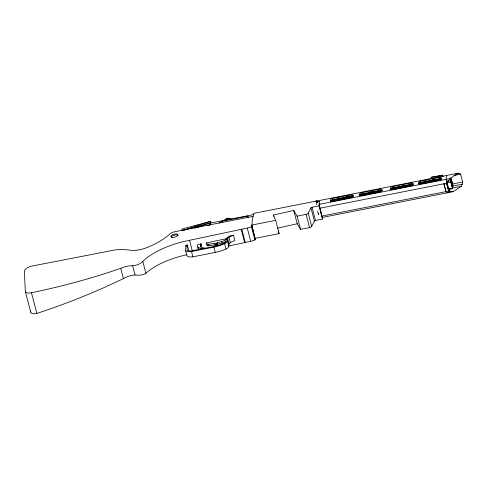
<?xml version="1.0" encoding="UTF-8"?>
<svg xmlns="http://www.w3.org/2000/svg" width="487" height="487" viewBox="0 0 487 487"><rect width="100%" height="100%" fill="white"/><g stroke="black" fill="none" stroke-linecap="round" stroke-linejoin="round"><path stroke-width="0.73" d="M233.474 235.191L230.357 235.848A13.813 5.728 -14.6 0 0 228.129 236.938L227.685 237.181A4.511 1.869 -14.6 0 0 226.352 238.441L226.254 238.721A55.311 22.944 -14.6 0 0 226.035 241.223L226.029 241.406A4.267 1.771 -14.6 0 1 224.227 243.159L223.892 243.317A19.504 8.09 -14.6 0 1 213.933 246.483L191.111 250.939A5.935 2.465 -14.6 0 1 187.02 250.099L187.325 244.943L185.918 245.241L185.48 250.294L186.862 255.59A7.402 3.068 -14.6 0 0 192.864 256.826L215.278 252.406A20.959 8.693 -14.6 0 0 225.98 249.003A5.728 2.38 -14.6 0 0 228.841 246.221A53.771 22.305 -14.6 0 1 229.042 243.798L227.66 238.502A3.05 1.266 -14.6 0 1 228.987 237.248A12.37 5.132 -14.6 0 1 230.814 236.347L233.474 235.191L234.856 240.487L232.196 241.643A12.37 5.132 -14.6 0 0 230.369 242.544A3.05 1.266 -14.6 0 0 229.042 243.798M216.581 244.054L216.758 245.704L216.557 243.22A0.785 0.329 -14.6 0 1 217.275 242.727L218.213 242.502A30.024 12.455 -14.6 0 0 221.64 241.558A7.816 3.245 -14.6 0 0 226.759 238.837M209.745 224.866L209.891 223.18L253.837 214.53M216.758 245.704L215.4 246.069L215.084 243.518A0.737 0.304 -14.6 0 0 214.408 243.336L213.604 243.488A30.024 12.455 -14.6 0 1 210.183 244.011L208.619 244.188A3.677 1.522 -14.6 0 1 207.395 244.194L207.091 244.127A3.439 1.424 -14.6 0 1 206.415 242.91L227.027 238.551M215.394 246.045L215.084 243.518M228.433 246.032L250.732 241.321A8.486 3.525 -14.6 0 0 254.896 239.945A3.336 1.382 -14.6 0 0 255.279 239.245L251.828 226.005L252.631 216.423L174.583 231.788A5.607 2.325 -14.6 0 0 170.401 233.547A43.063 19.431 -20.6 0 1 146.739 247.67A18.403 7.634 -14.6 0 1 132.348 250.501A31.862 14.543 -3.9 0 0 115.322 249.88L30.797 266.292A8.845 3.671 -14.6 0 0 24.35 271.399L25.342 291.518L30.736 312.197A6.081 2.526 -14.6 0 0 36.848 313.433A305.775 129.518 -18.4 0 0 123.412 278.594A12.333 4.888 -21.9 0 1 135.033 274.96A7.713 2.983 -3.7 0 0 145.899 273.341A52.012 21.075 -13 0 1 186.953 254.689M255.279 239.245L251.913 225.043L275.672 220.368L279.124 233.608L255.358 238.283M316.891 201.009L316.806 202.014L319.429 201.496L319.028 205.849L322.479 219.083L315.491 220.459A1.12 0.463 -14.6 0 0 314.395 221.055L311.668 226.461A2.161 0.895 -14.6 0 1 309.549 227.612L300.546 229.389L297.21 223.746L293.746 210.469L273.45 215.017L273.84 216.52M319.703 203.304L319.612 206.512M319.874 208.095L321.024 212.265M322.479 219.083L322.656 216.971M446.402 175.509C445.623 181.201 447.103 187.3 449.477 192.389M449.519 189.522L449.337 191.72L448.667 190.6L446.719 183.149M449.477 191.361L449.671 189.09M449.531 191.744L449.799 188.536M452.679 188.633L450.706 181.395L450.883 177.761L452.849 184.999L452.679 188.633L448.965 189.364M452.691 184.896C452.995 192.998 449.915 180.007 451.187 178.948L452.691 184.896L451.406 185.145M457.944 173.238L449.958 178.607L319.192 204.357L321.804 216.064L322.589 217.379L453.354 191.622L461.341 186.253L462.291 184.171L462.65 182.016L460.605 174.182L459.478 173.409L457.944 173.238L315.381 201.308M319.429 201.496L316.404 202.208M293.746 210.469L297.094 216.149L306.098 214.377A2.161 0.895 -14.6 0 0 308.216 213.227L310.943 207.821A1.12 0.463 -14.6 0 1 312.045 207.225L319.028 205.849M200.668 244.078C202.428 242.575 200.985 249.374 200.668 244.078A11.353 4.712 -14.6 0 0 200.48 246.319A8.449 3.506 -14.6 0 0 204.041 247.883L204.583 248.041A0.944 0.39 -14.6 0 1 203.584 248.62M449.958 178.607L446.646 183.24L319.758 208.223M214.998 244.547L216.362 244.194M194.843 228.172L210.475 222.845L210.487 221.366L181.858 229.048L181.888 230.686L210.475 222.845L210.64 224.69L206.975 225.694M181.888 230.686L210.487 221.366L210.664 221.737A8.717 0.554 77 0 1 211.011 222.766M215.242 244.577L215.668 246.081M185.906 245.241L186.247 246.568M216.989 245.515L216.952 244.736A0.785 0.329 -14.6 0 1 217.671 244.243L218.608 244.011A30.024 12.455 -14.6 0 0 222.035 243.074A7.816 3.245 -14.6 0 0 226.102 241.205M25.342 291.518A6.081 2.526 -14.6 0 0 31.454 292.748A305.83 123.564 -10.6 0 0 120.739 268.343A12.23 5.034 -16.1 0 1 132.628 265.732A7.64 3.245 -20.7 0 0 142.794 261.422A51.993 21.568 -14.6 0 1 184.865 241.272L247.28 228.08A8.486 3.525 -14.6 0 0 251.444 226.705A3.336 1.382 -14.6 0 0 251.828 226.005M277.633 228.129L297.21 223.746M201.125 243.829L197.978 244.492A1.51 0.627 -14.6 0 0 197.527 244.937A9.563 3.969 -14.6 0 0 198.239 247.347L198.733 249.241A12.504 5.187 -14.6 0 0 199.341 249.606M431.165 178.54A5.199 0.682 78.9 0 1 431.397 177.165L442.513 175.235A5.199 0.682 78.9 0 1 443.085 176.629M431.287 177.487A4.998 0.657 78.9 0 1 431.433 177.365L434.337 176.793M435.792 176.507L442.543 175.423A4.998 0.657 78.9 0 1 442.799 175.953M316.885 200.942L253.855 213.355A8.589 1.132 78.9 0 0 253.544 217.08M332.256 198.453L351.504 194.666A3.866 1.601 -14.6 0 1 353.258 195.744A3.866 1.601 -14.6 0 1 351.261 197.57L332.012 201.356A3.866 1.601 -14.6 0 1 330.253 200.279A3.866 1.601 -14.6 0 1 332.256 198.453L332.578 199.688A3.866 1.601 -14.6 0 0 330.576 201.508M361.086 192.779L380.335 188.986A3.866 1.601 -14.6 0 1 382.094 190.07A3.866 1.601 -14.6 0 1 380.091 191.89L360.843 195.683A3.866 1.601 -14.6 0 1 359.083 194.599A3.866 1.601 -14.6 0 1 361.086 192.779L361.409 194.015A3.866 1.601 -14.6 0 0 359.491 195.53M392.272 186.637L411.521 182.844A3.866 1.601 -14.6 0 1 413.28 183.928A3.866 1.601 -14.6 0 1 411.278 185.748L392.029 189.54A3.866 1.601 -14.6 0 1 390.27 188.457A3.866 1.601 -14.6 0 1 392.272 186.637L392.595 187.872A3.866 1.601 -14.6 0 0 390.592 189.693M420.47 181.085L439.718 177.292A3.866 1.601 -14.6 0 1 441.478 178.376A3.866 1.601 -14.6 0 1 439.475 180.196L420.226 183.989A3.866 1.601 -14.6 0 1 418.467 182.905A3.866 1.601 -14.6 0 1 420.47 181.085L420.792 182.321A3.866 1.601 -14.6 0 0 418.869 183.836M455.242 174.243L459.478 173.409M338.483 198.197L339.975 197.905M345.947 196.73L349.678 195.993M370.57 191.878L372.068 191.586M378.034 190.411L379.525 190.119M402.664 185.559L404.155 185.267M410.127 184.092L411.618 183.8M425.054 181.152L426.545 180.86M432.511 179.685L434.008 179.386M453.896 175.503L460.605 174.182M218.961 223.052A7.061 2.928 -14.6 0 1 222.309 221.189L247.633 216.204C248.473 216.003 247.445 217.689 248.559 217.226M332.578 199.688L351.821 195.902A3.866 1.601 -14.6 0 1 353.404 196.45M361.409 194.015L380.657 190.222A3.866 1.601 -14.6 0 1 381.985 190.563M392.595 187.872L411.844 184.08A3.866 1.601 -14.6 0 1 413.171 184.421M420.792 182.321L440.041 178.528A3.866 1.601 -14.6 0 1 441.362 178.875M330.789 200.461L353.172 196.054M359.893 194.733L381.534 190.472M390.489 188.706L412.879 184.299M419.593 182.978L441.234 178.717M330.77 200.65L353.16 196.243M359.875 194.922L382.265 190.508M390.471 188.895L412.86 184.488M418.832 183.313L441.222 178.899M331.294 201.308L352.089 197.211M359.522 195.75L381.802 191.361M389.971 189.753L413 185.218M418.942 184.049L441.222 179.66M446.311 181.219L448.229 180.841M447.656 181.347L450.627 180.762M447.109 182.82L450.822 182.089M452.374 184.037L462.65 182.016M451.339 184.695L452.624 184.439M452.721 186.058L462.291 184.171M452.776 187.939L461.341 186.253M447.955 189.059L452.411 188.183M321.804 216.064L448.691 191.074L453.354 191.622M445.958 191.622L443.913 183.776L446.39 192.529L451.035 191.61M185.48 250.294A7.402 3.068 -14.6 0 0 191.482 251.529L213.896 247.116A20.959 8.693 -14.6 0 0 224.598 243.707A5.728 2.38 -14.6 0 0 227.459 240.925A53.771 22.305 -14.6 0 1 227.66 238.502M215.479 245.034A0.737 0.304 -14.6 0 0 214.804 244.851L214 245.004A30.024 12.455 -14.6 0 1 210.573 245.527L209.014 245.704A3.677 1.522 -14.6 0 1 207.791 245.71L207.486 245.643A3.439 1.424 -14.6 0 1 206.701 244.681M203.396 248.644L202.878 248.62A12.504 5.187 -14.6 0 1 198.239 247.347M231.343 218.913A10.738 4.456 -14.6 0 1 229.359 218.31L228.293 218.152A2.398 0.992 -14.6 0 0 227.173 218.346L225.743 219.077A9.442 3.914 -14.6 0 1 223.983 220.325M448.618 188.353L447.096 182.71M446.39 192.523L446.743 192.937M449.081 191.738L446.366 181.304M273.45 215.017L275.672 220.368M278.29 231.611L279.124 233.608M439.718 177.292L440.041 178.528M411.521 182.844L411.844 184.08M380.335 188.986L380.657 190.222M351.504 194.666L351.821 195.902M312.045 207.225L315.491 220.459M310.943 207.821L314.395 221.055M308.216 213.227L311.668 226.461M306.098 214.377L309.549 227.612M297.088 216.112L300.546 229.389M251.444 226.705L254.896 239.945M247.633 216.204L247.999 217.622M247.28 228.08L250.732 241.321M241.777 229.243L245.229 242.483M241.217 229.365L244.669 242.599M229.371 218.31L229.566 219.065M228.987 237.248L230.369 242.544M222.309 221.189L222.681 222.608M227.459 240.925L228.841 246.221M224.598 243.707L225.98 249.003M221.64 241.558L222.035 243.074M217.275 242.727L217.671 244.243M216.557 243.22L216.952 244.736M214.408 243.336L214.804 244.851M213.896 247.116L215.278 252.406M208.619 244.188L209.014 245.704M207.395 244.194L207.791 245.71M206.415 242.91L206.683 243.92M189.553 240.292L192.432 251.322M191.482 251.529L192.864 256.826M187.325 244.943L188.706 250.239M142.794 261.422L145.899 273.341M132.628 265.732L135.039 274.96M120.739 268.343L123.412 278.594M31.454 292.748L36.848 313.433M30.663 310.712L30.736 312.197M171.138 237.309A3.64 1.51 -14.6 0 1 174.346 235.136A3.64 1.51 -14.6 0 1 178.132 235.525M198.733 249.241A9.563 3.969 -14.6 0 1 197.935 247.061M200.778 247.146A11.353 4.712 -14.6 0 1 201.161 245.972M318.638 214.907A8.589 1.132 78.9 0 1 317.621 210.993M316.568 204.668A8.589 1.132 78.9 0 1 317.262 201.375M318.608 214.103A7.342 0.968 78.9 0 1 318.315 213.087M316.873 202.282A7.342 0.968 78.9 0 1 317.433 202.531M225.189 219.947A10.099 4.188 -14.6 0 0 226.278 219.113L228.841 218.566A11.378 4.718 -14.6 0 0 229.773 218.937M224.671 220.282A10.099 4.188 -14.6 0 1 224.391 220.447M442.056 176.397A5.199 0.682 78.9 0 1 442.287 175.016M442.105 176.544A4.998 0.657 78.9 0 1 442.33 175.217M431.214 178.686A4.998 0.657 78.9 0 1 431.208 177.944M172.544 237.382A3.64 1.51 -14.6 0 0 177.974 234.965A3.64 1.51 -14.6 0 0 172.775 234.643A3.64 1.51 -14.6 0 0 172.544 237.382"/></g></svg>
